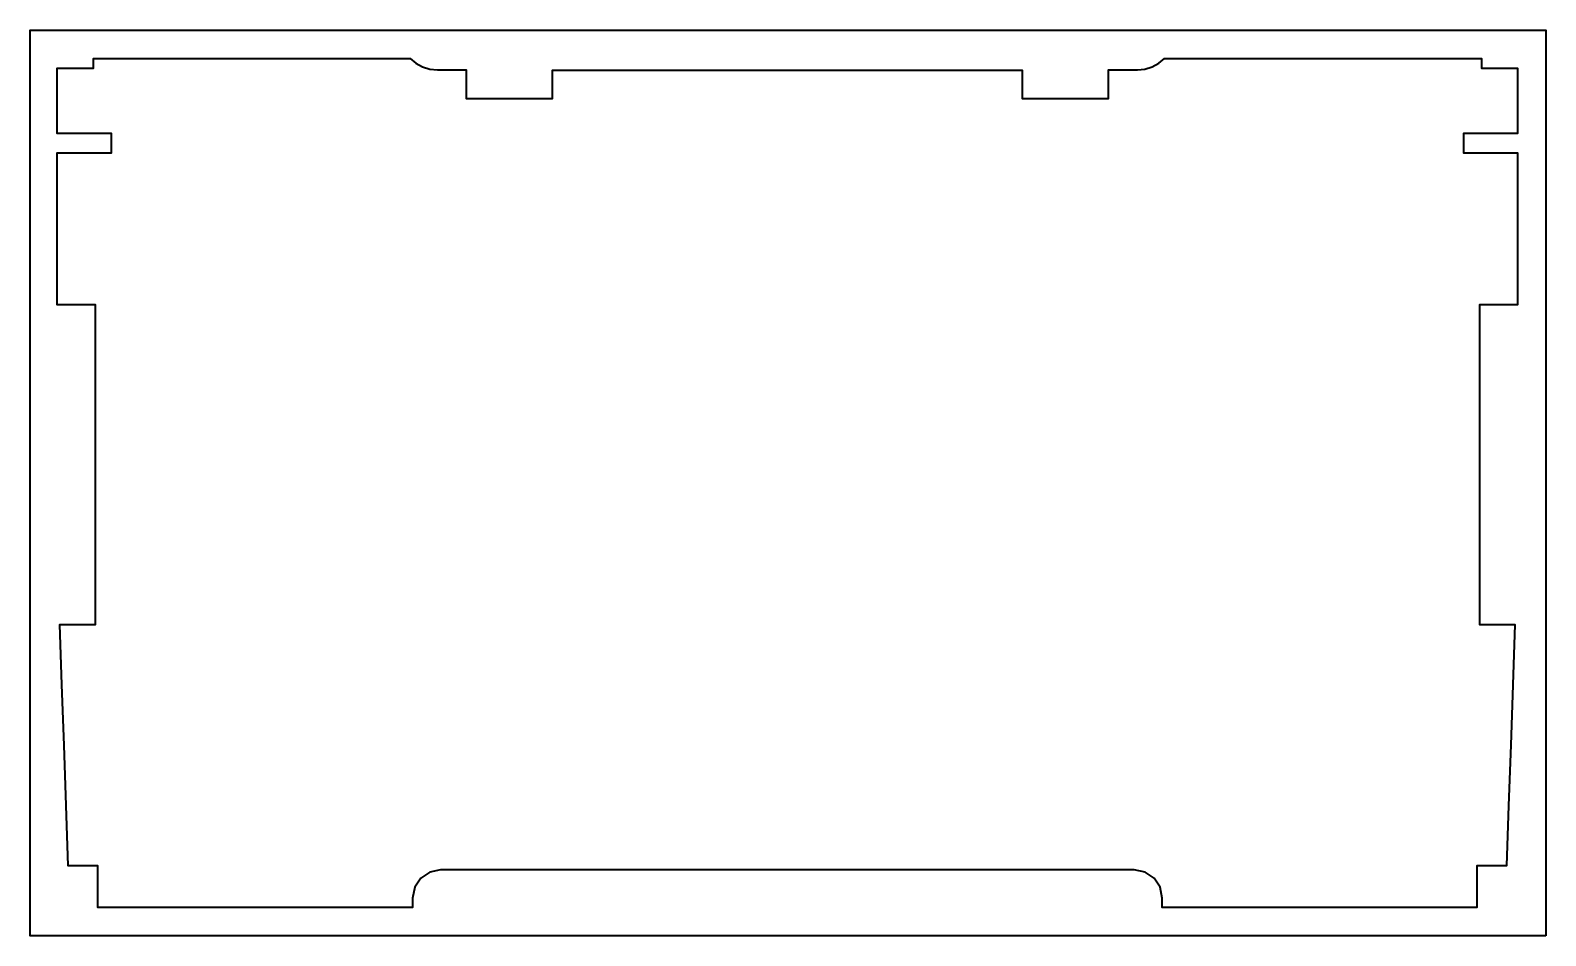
# Model space of a CAD drawing. Header units: millimetres. Extents: x -164 to 374, y -12 to 309.
import ezdxf

# ---------------------------------------------------------------- set-up
doc = ezdxf.new("R2010")
doc.units = ezdxf.units.MM
doc.header["$MEASUREMENT"] = 0
doc.layers.get('0').update_dxf_attribs({"lineweight": 0})
doc.layers.add('Safety', color=7, linetype='Continuous', lineweight=0)

msp = doc.modelspace()

# ---------------------------------------------------------------- linework, layer by layer
at = {"color": 250, "lineweight": 35, "true_color": 0x333333}
msp.add_lwpolyline([(-18.11, 11.38), (-22, 10.6), (-25.18, 8.45), (-27.32, 5.27), (-28.11, 1.38), (-28.11, 0.56), (-28.11, -0.27), (-28.11, -1.09), (-28.11, -1.91), (-55.98, -1.91), (-83.86, -1.91), (-111.73, -1.91), (-139.61, -1.91), (-139.61, 1.77), (-139.61, 5.46), (-139.61, 9.15), (-139.61, 12.84), (-142.24, 12.84), (-144.87, 12.84), (-147.5, 12.84), (-150.13, 12.84), (-150.87, 34.22), (-151.61, 55.59), (-152.36, 76.96), (-153.1, 98.33), (-149.95, 98.33), (-146.81, 98.33), (-143.66, 98.33), (-140.51, 98.33), (-140.51, 126.67), (-140.51, 155), (-140.51, 183.33), (-140.51, 211.66), (-143.89, 211.66), (-147.26, 211.66), (-150.63, 211.66), (-154, 211.66), (-154, 225.12), (-154, 238.58), (-154, 252.04), (-154, 265.5), (-149.21, 265.5), (-144.41, 265.5), (-139.61, 265.5), (-134.81, 265.5), (-134.81, 267.22), (-134.81, 268.94), (-134.81, 270.66), (-134.81, 272.39), (-139.61, 272.39), (-144.41, 272.39), (-149.21, 272.39), (-154, 272.39), (-154, 278.17), (-154, 283.96), (-154, 289.75), (-154, 295.54), (-153.29, 295.54), (-152.58, 295.54), (-151.86, 295.54), (-151.15, 295.54), (-149.52, 295.54), (-147.88, 295.54), (-146.24, 295.54), (-144.61, 295.54), (-143.76, 295.54), (-142.91, 295.54), (-142.06, 295.54), (-141.21, 295.54), (-141.21, 296.39), (-141.21, 297.24), (-141.21, 298.09), (-141.21, 298.94), (-113.14, 298.94), (-85.07, 298.94), (-57.01, 298.94), (-28.94, 298.94), (-26.86, 297.24), (-24.51, 295.98), (-21.96, 295.21), (-19.28, 294.94), (-16.73, 294.94), (-14.19, 294.94), (-11.64, 294.94), (-9.09, 294.94), (-9.09, 292.41), (-9.09, 289.88), (-9.09, 287.35), (-9.09, 284.82), (-1.44, 284.82), (6.21, 284.82), (13.86, 284.82), (21.51, 284.82), (21.51, 287.33), (21.51, 289.83), (21.51, 292.34), (21.51, 294.85), (63.14, 294.85), (104.78, 294.85), (146.41, 294.85), (188.05, 294.85), (188.05, 292.34), (188.05, 289.83), (188.05, 287.33), (188.05, 284.82), (195.7, 284.82), (203.34, 284.82), (210.99, 284.82), (218.64, 284.82), (218.64, 287.35), (218.64, 289.88), (218.64, 292.41), (218.64, 294.94), (221.19, 294.94), (223.74, 294.94), (226.29, 294.94), (228.84, 294.94), (231.52, 295.21), (234.07, 295.98), (236.42, 297.24), (238.5, 298.94), (266.56, 298.94), (294.63, 298.94), (322.7, 298.94), (350.76, 298.94), (350.76, 298.09), (350.76, 297.24), (350.76, 296.39), (350.76, 295.54), (351.61, 295.54), (352.46, 295.54), (353.31, 295.54), (354.16, 295.54), (355.8, 295.54), (357.43, 295.54), (359.07, 295.54), (360.71, 295.54), (361.42, 295.54), (362.13, 295.54), (362.85, 295.54), (363.56, 295.54), (363.56, 289.75), (363.56, 283.96), (363.56, 278.17), (363.56, 272.39), (358.76, 272.39), (353.96, 272.39), (349.17, 272.39), (344.37, 272.39), (344.37, 270.66), (344.37, 268.94), (344.37, 267.22), (344.37, 265.5), (349.17, 265.5), (353.96, 265.5), (358.76, 265.5), (363.56, 265.5), (363.56, 252.04), (363.56, 238.58), (363.56, 225.12), (363.56, 211.66), (360.19, 211.66), (356.81, 211.66), (353.44, 211.66), (350.07, 211.66), (350.07, 183.33), (350.07, 155), (350.07, 126.67), (350.07, 98.33), (353.21, 98.33), (356.36, 98.33), (359.51, 98.33), (362.65, 98.33), (361.91, 76.96), (361.17, 55.59), (360.43, 34.22), (359.69, 12.84), (357.06, 12.84), (354.43, 12.84), (351.79, 12.84), (349.16, 12.84), (349.16, 9.15), (349.16, 5.46), (349.16, 1.77), (349.16, -1.91), (321.29, -1.91), (293.41, -1.91), (265.54, -1.91), (237.66, -1.91), (237.66, -1.09), (237.66, -0.27), (237.66, 0.56), (237.66, 1.38), (236.88, 5.27), (234.73, 8.45), (231.56, 10.6), (227.66, 11.38), (166.22, 11.38), (104.78, 11.38), (43.33, 11.38)], close=True, dxfattribs=at)
at = {"layer": 'Safety', "color": 250, "lineweight": 35, "true_color": 0x333333}
msp.add_lwpolyline([(373.56, -11.94), (-163.56, -11.94), (-163.56, 308.94), (373.56, 308.94)], close=True, dxfattribs=at)

doc.saveas('drawing.dxf')
